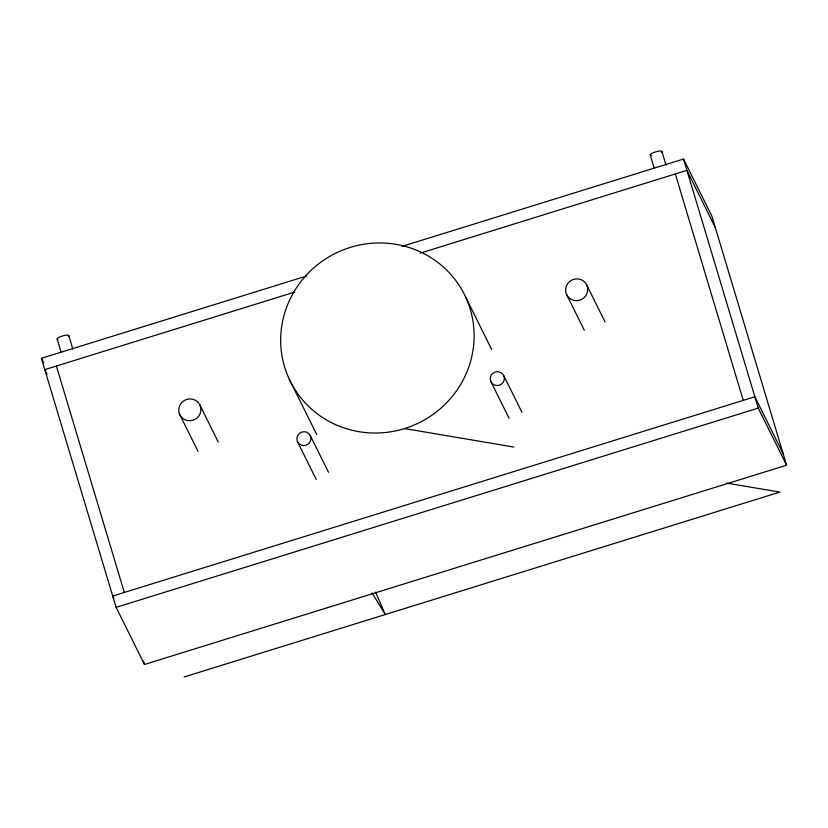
<?xml version="1.0" encoding="UTF-8"?>
<svg xmlns="http://www.w3.org/2000/svg" width="828" height="828" viewBox="0 0 828 828"><rect width="100%" height="100%" fill="white"/><g stroke="black" fill="none" stroke-linecap="round" stroke-linejoin="round"><path stroke-width="1.24" d="M401.984 246.402L683.535 159.028L711.883 216.149L786.6 465.201L144.465 664.48L116.117 607.359L41.4 358.307L306.898 275.91M294.83 292.036L44.795 369.63L47.061 374.194M420.2 253.13L686.929 170.351L715.278 227.472M116.117 607.359L758.251 408.08L786.6 465.201M184.116 676.973L779.831 492.101L726.404 483.055M404.561 428.552L513.96 447.079M371.979 592.755L385.268 614.552L375.581 592.123M783.205 453.879L754.857 396.767L112.722 596.046L113.86 598.323M586.752 285.029A11.147 10.826 -26.4 0 1 575.605 300.636A11.147 10.826 -26.4 0 1 567.646 283.662A11.147 10.826 -26.4 0 1 586.752 285.029L605.04 321.875M566.58 294.52L584.289 330.206M465.419 296.579A97.28 94.475 -26.4 0 1 368.108 432.775A97.28 94.475 -26.4 0 1 298.649 284.615A97.28 94.475 -26.4 0 1 465.419 296.579L491.635 349.406M503.724 375.601A7.09 6.893 -26.4 0 1 496.634 385.527A7.09 6.893 -26.4 0 1 491.563 374.722A7.09 6.893 -26.4 0 1 503.724 375.601L521.919 412.251M490.89 381.636L509.075 418.295M289.365 379.4L316.72 434.514M310.314 435.621A7.09 6.893 -26.4 0 1 303.214 445.557A7.09 6.893 -26.4 0 1 298.152 434.752A7.09 6.893 -26.4 0 1 310.314 435.621L328.499 472.281M297.469 441.655L316.234 479.464M199.931 405.078A11.147 10.826 -26.4 0 1 188.774 420.686A11.147 10.826 -26.4 0 1 180.814 403.712A11.147 10.826 -26.4 0 1 199.931 405.078L218.209 441.924M179.759 414.569L198.037 451.405M41.4 358.307L43.667 362.881M683.535 159.028L758.251 408.08M675.327 173.952L743.254 400.369M661.924 151.545L666.002 165.114M650.259 154.95L654.337 168.519M68.796 335.619L72.864 349.188M57.122 339.025L61.2 352.593M56.397 366.028L124.324 592.444M143.451 661.086L144.465 664.48M57.95 339.501A6.075 1.428 -16.7 0 1 62.524 335.961A6.075 1.428 -16.7 0 1 68.362 336.365M651.315 155.447A6.075 1.428 -16.7 0 1 651.998 153.335A6.075 1.428 -16.7 0 1 659.523 151.079A6.075 1.428 -16.7 0 1 661.324 152.435"/></g></svg>
